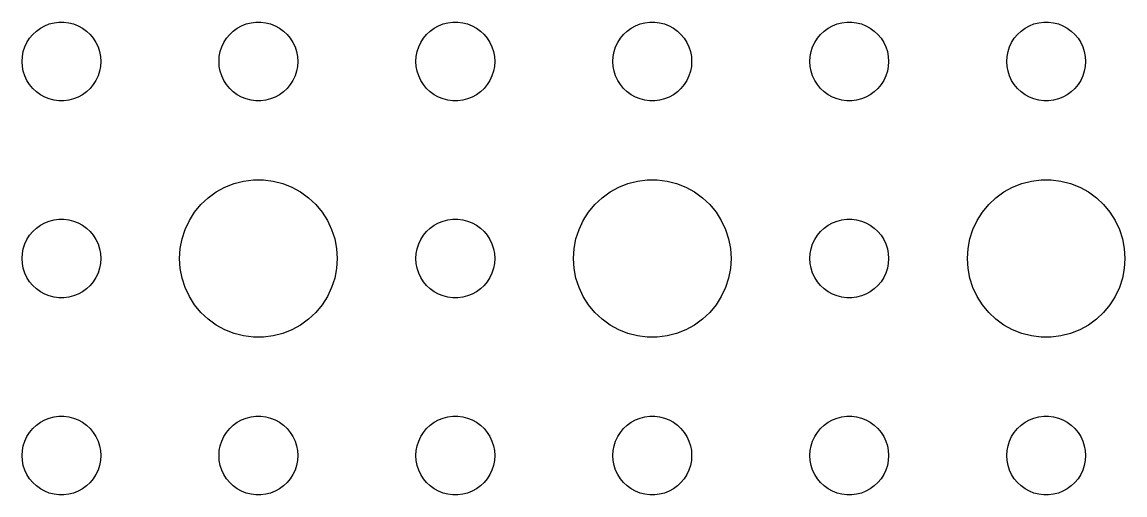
# Model space of a CAD drawing. Header units: metres. Extents: x -142 to 142, y -142 to 142.
# Drawn here: x -39 to 3, y -114 to -96 of the extents above; entities that cross this region are included whole.
import ezdxf

# ---------------------------------------------------------------- set-up
doc = ezdxf.new("R2010")
doc.units = ezdxf.units.M

msp = doc.modelspace()

# ---------------------------------------------------------------- linework, layer by layer
for p, q in [((-38.3037, -96.2335), (-38.1387, -96.1428)), ((-38.1387, -96.1428), (-37.9635, -96.0734)), ((-37.9635, -96.0734), (-37.7811, -96.0266)), ((-37.7811, -96.0266), (-37.5942, -96.003)), ((-37.5942, -96.003), (-37.4058, -96.003)), ((-37.4058, -96.003), (-37.2189, -96.0266)), ((-37.2189, -96.0266), (-37.0365, -96.0734)), ((-37.0365, -96.0734), (-36.8613, -96.1428)), ((-36.8613, -96.1428), (-36.6963, -96.2335)), ((-30.8037, -96.2335), (-30.6387, -96.1428)), ((-30.6387, -96.1428), (-30.4635, -96.0734)), ((-30.4635, -96.0734), (-30.2811, -96.0266)), ((-30.2811, -96.0266), (-30.0942, -96.003)), ((-30.0942, -96.003), (-29.9058, -96.003)), ((-29.9058, -96.003), (-29.7189, -96.0266)), ((-29.7189, -96.0266), (-29.5365, -96.0734)), ((-29.5365, -96.0734), (-29.3613, -96.1428)), ((-29.3613, -96.1428), (-29.1963, -96.2335)), ((-23.3037, -96.2335), (-23.1387, -96.1428)), ((-23.1387, -96.1428), (-22.9635, -96.0734)), ((-22.9635, -96.0734), (-22.7811, -96.0266)), ((-22.7811, -96.0266), (-22.5942, -96.003)), ((-22.5942, -96.003), (-22.4058, -96.003)), ((-22.4058, -96.003), (-22.2189, -96.0266)), ((-22.2189, -96.0266), (-22.0365, -96.0734)), ((-22.0365, -96.0734), (-21.8613, -96.1428)), ((-21.8613, -96.1428), (-21.6963, -96.2335)), ((-15.8037, -96.2335), (-15.6387, -96.1428)), ((-15.6387, -96.1428), (-15.4635, -96.0734)), ((-15.4635, -96.0734), (-15.2811, -96.0266)), ((-15.2811, -96.0266), (-15.0942, -96.003)), ((-15.0942, -96.003), (-14.9058, -96.003)), ((-14.9058, -96.003), (-14.7189, -96.0266)), ((-14.7189, -96.0266), (-14.5365, -96.0734)), ((-14.5365, -96.0734), (-14.3613, -96.1428)), ((-14.3613, -96.1428), (-14.1963, -96.2335)), ((-8.30373, -96.2335), (-8.13866, -96.1428)), ((-8.13866, -96.1428), (-7.96352, -96.0734)), ((-7.96352, -96.0734), (-7.78107, -96.0266)), ((-7.78107, -96.0266), (-7.59418, -96.003)), ((-7.59418, -96.003), (-7.40581, -96.003)), ((-7.40581, -96.003), (-7.21892, -96.0266)), ((-7.21892, -96.0266), (-7.03647, -96.0734)), ((-7.03647, -96.0734), (-6.86133, -96.1428)), ((-6.86133, -96.1428), (-6.69626, -96.2335)), ((-0.80373, -96.2335), (-0.63866, -96.1428)), ((-0.63866, -96.1428), (-0.46352, -96.0734)), ((-0.46352, -96.0734), (-0.28107, -96.0266)), ((-0.28107, -96.0266), (-0.09418, -96.003)), ((-0.09418, -96.003), (0.09418, -96.003)), ((0.09418, -96.003), (0.28107, -96.0266)), ((0.28107, -96.0266), (0.46352, -96.0734)), ((0.46352, -96.0734), (0.63866, -96.1428)), ((0.63866, -96.1428), (0.80373, -96.2335)), ((-38.7135, -96.6183), (-38.5934, -96.4732)), ((-38.5934, -96.4732), (-38.4561, -96.3442)), ((-38.4561, -96.3442), (-38.3037, -96.2335)), ((-36.6963, -96.2335), (-36.5439, -96.3442)), ((-36.5439, -96.3442), (-36.4065, -96.4732)), ((-36.4065, -96.4732), (-36.2865, -96.6183)), ((-31.2135, -96.6183), (-31.0934, -96.4732)), ((-31.0934, -96.4732), (-30.9561, -96.3442)), ((-30.9561, -96.3442), (-30.8037, -96.2335)), ((-29.1963, -96.2335), (-29.0439, -96.3442)), ((-29.0439, -96.3442), (-28.9065, -96.4732)), ((-28.9065, -96.4732), (-28.7865, -96.6183)), ((-23.7135, -96.6183), (-23.5934, -96.4732)), ((-23.5934, -96.4732), (-23.4561, -96.3442)), ((-23.4561, -96.3442), (-23.3037, -96.2335)), ((-21.6963, -96.2335), (-21.5439, -96.3442)), ((-21.5439, -96.3442), (-21.4065, -96.4732)), ((-21.4065, -96.4732), (-21.2865, -96.6183)), ((-16.2135, -96.6183), (-16.0934, -96.4732)), ((-16.0934, -96.4732), (-15.9561, -96.3442)), ((-15.9561, -96.3442), (-15.8037, -96.2335)), ((-14.1963, -96.2335), (-14.0439, -96.3442)), ((-14.0439, -96.3442), (-13.9065, -96.4732)), ((-13.9065, -96.4732), (-13.7865, -96.6183)), ((-8.71352, -96.6183), (-8.59344, -96.4732)), ((-8.59344, -96.4732), (-8.45613, -96.3442)), ((-8.45613, -96.3442), (-8.30373, -96.2335)), ((-6.69626, -96.2335), (-6.54385, -96.3442)), ((-6.54385, -96.3442), (-6.40654, -96.4732)), ((-6.40654, -96.4732), (-6.28647, -96.6183)), ((-1.21352, -96.6183), (-1.09344, -96.4732)), ((-1.09344, -96.4732), (-0.95613, -96.3442)), ((-0.95613, -96.3442), (-0.80373, -96.2335)), ((0.80373, -96.2335), (0.95613, -96.3442)), ((0.95613, -96.3442), (1.09344, -96.4732)), ((1.09344, -96.4732), (1.21352, -96.6183)), ((-38.9529, -97.127), (-38.8947, -96.9478)), ((-38.8947, -96.9478), (-38.8145, -96.7774)), ((-38.8145, -96.7774), (-38.7135, -96.6183)), ((-36.2865, -96.6183), (-36.1855, -96.7774)), ((-36.1855, -96.7774), (-36.1053, -96.9478)), ((-36.1053, -96.9478), (-36.0471, -97.127)), ((-31.4529, -97.127), (-31.3947, -96.9478)), ((-31.3947, -96.9478), (-31.3145, -96.7774)), ((-31.3145, -96.7774), (-31.2135, -96.6183)), ((-28.7865, -96.6183), (-28.6855, -96.7774)), ((-28.6855, -96.7774), (-28.6053, -96.9478)), ((-28.6053, -96.9478), (-28.5471, -97.127)), ((-23.9529, -97.127), (-23.8947, -96.9478)), ((-23.8947, -96.9478), (-23.8145, -96.7774)), ((-23.8145, -96.7774), (-23.7135, -96.6183)), ((-21.2865, -96.6183), (-21.1855, -96.7774)), ((-21.1855, -96.7774), (-21.1053, -96.9478)), ((-21.1053, -96.9478), (-21.0471, -97.127)), ((-16.4529, -97.127), (-16.3947, -96.9478)), ((-16.3947, -96.9478), (-16.3145, -96.7774)), ((-16.3145, -96.7774), (-16.2135, -96.6183)), ((-13.7865, -96.6183), (-13.6855, -96.7774)), ((-13.6855, -96.7774), (-13.6053, -96.9478)), ((-13.6053, -96.9478), (-13.5471, -97.127)), ((-8.95287, -97.127), (-8.89465, -96.9478)), ((-8.89465, -96.9478), (-8.81445, -96.7774)), ((-8.81445, -96.7774), (-8.71352, -96.6183)), ((-6.28647, -96.6183), (-6.18553, -96.7774)), ((-6.18553, -96.7774), (-6.10533, -96.9478)), ((-6.10533, -96.9478), (-6.04712, -97.127)), ((-1.45287, -97.127), (-1.39465, -96.9478)), ((-1.39465, -96.9478), (-1.31445, -96.7774)), ((-1.31445, -96.7774), (-1.21352, -96.6183)), ((1.21352, -96.6183), (1.31445, -96.7774)), ((1.31445, -96.7774), (1.39465, -96.9478)), ((1.39465, -96.9478), (1.45287, -97.127)), ((-39, -97.5), (-38.9882, -97.312)), ((-38.9882, -97.312), (-38.9529, -97.127)), ((-36.0471, -97.127), (-36.0118, -97.312)), ((-36.0118, -97.312), (-36, -97.5)), ((-31.5, -97.5), (-31.4882, -97.312)), ((-31.4882, -97.312), (-31.4529, -97.127)), ((-28.5471, -97.127), (-28.5118, -97.312)), ((-28.5118, -97.312), (-28.5, -97.5)), ((-24, -97.5), (-23.9882, -97.312)), ((-23.9882, -97.312), (-23.9529, -97.127)), ((-21.0471, -97.127), (-21.0118, -97.312)), ((-21.0118, -97.312), (-21, -97.5)), ((-16.5, -97.5), (-16.4882, -97.312)), ((-16.4882, -97.312), (-16.4529, -97.127)), ((-13.5471, -97.127), (-13.5118, -97.312)), ((-13.5118, -97.312), (-13.5, -97.5)), ((-9, -97.5), (-8.98816, -97.312)), ((-8.98816, -97.312), (-8.95287, -97.127)), ((-6.04712, -97.127), (-6.01183, -97.312)), ((-6.01183, -97.312), (-6, -97.5)), ((-1.5, -97.5), (-1.48816, -97.312)), ((-1.48816, -97.312), (-1.45287, -97.127)), ((1.45287, -97.127), (1.48816, -97.312)), ((1.48816, -97.312), (1.5, -97.5)), ((-38.9882, -97.688), (-39, -97.5)), ((-38.9529, -97.873), (-38.9882, -97.688)), ((-36.0118, -97.688), (-36.0471, -97.873)), ((-36, -97.5), (-36.0118, -97.688)), ((-31.4882, -97.688), (-31.5, -97.5)), ((-31.4529, -97.873), (-31.4882, -97.688)), ((-28.5118, -97.688), (-28.5471, -97.873)), ((-28.5, -97.5), (-28.5118, -97.688)), ((-23.9882, -97.688), (-24, -97.5)), ((-23.9529, -97.873), (-23.9882, -97.688)), ((-21.0118, -97.688), (-21.0471, -97.873)), ((-21, -97.5), (-21.0118, -97.688)), ((-16.4882, -97.688), (-16.5, -97.5)), ((-16.4529, -97.873), (-16.4882, -97.688)), ((-13.5118, -97.688), (-13.5471, -97.873)), ((-13.5, -97.5), (-13.5118, -97.688)), ((-8.98816, -97.688), (-9, -97.5)), ((-8.95287, -97.873), (-8.98816, -97.688)), ((-6.01183, -97.688), (-6.04712, -97.873)), ((-6, -97.5), (-6.01183, -97.688)), ((-1.48816, -97.688), (-1.5, -97.5)), ((-1.45287, -97.873), (-1.48816, -97.688)), ((1.48816, -97.688), (1.45287, -97.873)), ((1.5, -97.5), (1.48816, -97.688)), ((-38.8947, -98.0522), (-38.9529, -97.873)), ((-38.8145, -98.2226), (-38.8947, -98.0522)), ((-38.7135, -98.3817), (-38.8145, -98.2226)), ((-36.1855, -98.2226), (-36.2865, -98.3817)), ((-36.1053, -98.0522), (-36.1855, -98.2226)), ((-36.0471, -97.873), (-36.1053, -98.0522)), ((-31.3947, -98.0522), (-31.4529, -97.873)), ((-31.3145, -98.2226), (-31.3947, -98.0522)), ((-31.2135, -98.3817), (-31.3145, -98.2226)), ((-28.6855, -98.2226), (-28.7865, -98.3817)), ((-28.6053, -98.0522), (-28.6855, -98.2226)), ((-28.5471, -97.873), (-28.6053, -98.0522)), ((-23.8947, -98.0522), (-23.9529, -97.873)), ((-23.8145, -98.2226), (-23.8947, -98.0522)), ((-23.7135, -98.3817), (-23.8145, -98.2226)), ((-21.1855, -98.2226), (-21.2865, -98.3817)), ((-21.1053, -98.0522), (-21.1855, -98.2226)), ((-21.0471, -97.873), (-21.1053, -98.0522)), ((-16.3947, -98.0522), (-16.4529, -97.873)), ((-16.3145, -98.2226), (-16.3947, -98.0522)), ((-16.2135, -98.3817), (-16.3145, -98.2226)), ((-13.6855, -98.2226), (-13.7865, -98.3817)), ((-13.6053, -98.0522), (-13.6855, -98.2226)), ((-13.5471, -97.873), (-13.6053, -98.0522)), ((-8.89465, -98.0522), (-8.95287, -97.873)), ((-8.81445, -98.2226), (-8.89465, -98.0522)), ((-8.71352, -98.3817), (-8.81445, -98.2226)), ((-6.18553, -98.2226), (-6.28647, -98.3817)), ((-6.10533, -98.0522), (-6.18553, -98.2226)), ((-6.04712, -97.873), (-6.10533, -98.0522)), ((-1.39465, -98.0522), (-1.45287, -97.873)), ((-1.31445, -98.2226), (-1.39465, -98.0522)), ((-1.21352, -98.3817), (-1.31445, -98.2226)), ((1.31445, -98.2226), (1.21352, -98.3817)), ((1.39465, -98.0522), (1.31445, -98.2226)), ((1.45287, -97.873), (1.39465, -98.0522)), ((-38.5934, -98.5268), (-38.7135, -98.3817)), ((-38.4561, -98.6558), (-38.5934, -98.5268)), ((-38.3037, -98.7665), (-38.4561, -98.6558)), ((-36.5439, -98.6558), (-36.6963, -98.7665)), ((-36.4065, -98.5268), (-36.5439, -98.6558)), ((-36.2865, -98.3817), (-36.4065, -98.5268)), ((-31.0934, -98.5268), (-31.2135, -98.3817)), ((-30.9561, -98.6558), (-31.0934, -98.5268)), ((-30.8037, -98.7665), (-30.9561, -98.6558)), ((-29.0439, -98.6558), (-29.1963, -98.7665)), ((-28.9065, -98.5268), (-29.0439, -98.6558)), ((-28.7865, -98.3817), (-28.9065, -98.5268)), ((-23.5934, -98.5268), (-23.7135, -98.3817)), ((-23.4561, -98.6558), (-23.5934, -98.5268)), ((-23.3037, -98.7665), (-23.4561, -98.6558)), ((-21.5439, -98.6558), (-21.6963, -98.7665)), ((-21.4065, -98.5268), (-21.5439, -98.6558)), ((-21.2865, -98.3817), (-21.4065, -98.5268)), ((-16.0934, -98.5268), (-16.2135, -98.3817)), ((-15.9561, -98.6558), (-16.0934, -98.5268)), ((-15.8037, -98.7665), (-15.9561, -98.6558)), ((-14.0439, -98.6558), (-14.1963, -98.7665)), ((-13.9065, -98.5268), (-14.0439, -98.6558)), ((-13.7865, -98.3817), (-13.9065, -98.5268)), ((-8.59344, -98.5268), (-8.71352, -98.3817)), ((-8.45613, -98.6558), (-8.59344, -98.5268)), ((-8.30373, -98.7665), (-8.45613, -98.6558)), ((-6.54385, -98.6558), (-6.69626, -98.7665)), ((-6.40654, -98.5268), (-6.54385, -98.6558)), ((-6.28647, -98.3817), (-6.40654, -98.5268)), ((-1.09344, -98.5268), (-1.21352, -98.3817)), ((-0.95613, -98.6558), (-1.09344, -98.5268)), ((-0.80373, -98.7665), (-0.95613, -98.6558)), ((0.95613, -98.6558), (0.80373, -98.7665)), ((1.09344, -98.5268), (0.95613, -98.6558)), ((1.21352, -98.3817), (1.09344, -98.5268)), ((-38.1387, -98.8572), (-38.3037, -98.7665)), ((-37.9635, -98.9266), (-38.1387, -98.8572)), ((-37.7811, -98.9734), (-37.9635, -98.9266)), ((-37.5942, -98.997), (-37.7811, -98.9734)), ((-37.4058, -98.997), (-37.5942, -98.997)), ((-37.2189, -98.9734), (-37.4058, -98.997)), ((-37.0365, -98.9266), (-37.2189, -98.9734)), ((-36.8613, -98.8572), (-37.0365, -98.9266)), ((-36.6963, -98.7665), (-36.8613, -98.8572)), ((-30.6387, -98.8572), (-30.8037, -98.7665)), ((-30.4635, -98.9266), (-30.6387, -98.8572)), ((-30.2811, -98.9734), (-30.4635, -98.9266)), ((-30.0942, -98.997), (-30.2811, -98.9734)), ((-29.9058, -98.997), (-30.0942, -98.997)), ((-29.7189, -98.9734), (-29.9058, -98.997)), ((-29.5365, -98.9266), (-29.7189, -98.9734)), ((-29.3613, -98.8572), (-29.5365, -98.9266)), ((-29.1963, -98.7665), (-29.3613, -98.8572)), ((-23.1387, -98.8572), (-23.3037, -98.7665)), ((-22.9635, -98.9266), (-23.1387, -98.8572)), ((-22.7811, -98.9734), (-22.9635, -98.9266)), ((-22.5942, -98.997), (-22.7811, -98.9734)), ((-22.4058, -98.997), (-22.5942, -98.997)), ((-22.2189, -98.9734), (-22.4058, -98.997)), ((-22.0365, -98.9266), (-22.2189, -98.9734)), ((-21.8613, -98.8572), (-22.0365, -98.9266)), ((-21.6963, -98.7665), (-21.8613, -98.8572)), ((-15.6387, -98.8572), (-15.8037, -98.7665)), ((-15.4635, -98.9266), (-15.6387, -98.8572)), ((-15.2811, -98.9734), (-15.4635, -98.9266)), ((-15.0942, -98.997), (-15.2811, -98.9734)), ((-14.9058, -98.997), (-15.0942, -98.997)), ((-14.7189, -98.9734), (-14.9058, -98.997)), ((-14.5365, -98.9266), (-14.7189, -98.9734)), ((-14.3613, -98.8572), (-14.5365, -98.9266)), ((-14.1963, -98.7665), (-14.3613, -98.8572)), ((-8.13866, -98.8572), (-8.30373, -98.7665)), ((-7.96352, -98.9266), (-8.13866, -98.8572)), ((-7.78107, -98.9734), (-7.96352, -98.9266)), ((-7.59418, -98.997), (-7.78107, -98.9734)), ((-7.40581, -98.997), (-7.59418, -98.997)), ((-7.21892, -98.9734), (-7.40581, -98.997)), ((-7.03647, -98.9266), (-7.21892, -98.9734)), ((-6.86133, -98.8572), (-7.03647, -98.9266)), ((-6.69626, -98.7665), (-6.86133, -98.8572)), ((-0.63866, -98.8572), (-0.80373, -98.7665)), ((-0.46352, -98.9266), (-0.63866, -98.8572)), ((-0.28107, -98.9734), (-0.46352, -98.9266)), ((-0.09418, -98.997), (-0.28107, -98.9734)), ((0.09418, -98.997), (-0.09418, -98.997)), ((0.28107, -98.9734), (0.09418, -98.997)), ((0.46352, -98.9266), (0.28107, -98.9734)), ((0.63866, -98.8572), (0.46352, -98.9266)), ((0.80373, -98.7665), (0.63866, -98.8572)), ((-30.927, -102.147), (-30.5621, -102.053)), ((-30.5621, -102.053), (-30.1884, -102.006)), ((-30.1884, -102.006), (-29.8116, -102.006)), ((-29.8116, -102.006), (-29.4379, -102.053)), ((-29.4379, -102.053), (-29.0729, -102.147)), ((-15.927, -102.147), (-15.5621, -102.053)), ((-15.5621, -102.053), (-15.1884, -102.006)), ((-15.1884, -102.006), (-14.8116, -102.006)), ((-14.8116, -102.006), (-14.4379, -102.053)), ((-14.4379, -102.053), (-14.0729, -102.147)), ((-0.92705, -102.147), (-0.56213, -102.053)), ((-0.56213, -102.053), (-0.18837, -102.006)), ((-0.18837, -102.006), (0.18837, -102.006)), ((0.18837, -102.006), (0.56213, -102.053)), ((0.56213, -102.053), (0.92705, -102.147)), ((-31.9123, -102.688), (-31.6075, -102.467)), ((-31.6075, -102.467), (-31.2773, -102.286)), ((-31.2773, -102.286), (-30.927, -102.147)), ((-29.0729, -102.147), (-28.7227, -102.286)), ((-28.7227, -102.286), (-28.3925, -102.467)), ((-28.3925, -102.467), (-28.0877, -102.688)), ((-16.9123, -102.688), (-16.6075, -102.467)), ((-16.6075, -102.467), (-16.2773, -102.286)), ((-16.2773, -102.286), (-15.927, -102.147)), ((-14.0729, -102.147), (-13.7227, -102.286)), ((-13.7227, -102.286), (-13.3925, -102.467)), ((-13.3925, -102.467), (-13.0877, -102.688)), ((-1.91226, -102.688), (-1.60747, -102.467)), ((-1.60747, -102.467), (-1.27733, -102.286)), ((-1.27733, -102.286), (-0.92705, -102.147)), ((0.92705, -102.147), (1.27733, -102.286)), ((1.27733, -102.286), (1.60747, -102.467)), ((1.60747, -102.467), (1.91226, -102.688)), ((-32.1869, -102.946), (-31.9123, -102.688)), ((-28.0877, -102.688), (-27.8131, -102.946)), ((-17.1869, -102.946), (-16.9123, -102.688)), ((-13.0877, -102.688), (-12.8131, -102.946)), ((-2.1869, -102.946), (-1.91226, -102.688)), ((1.91226, -102.688), (2.1869, -102.946)), ((-32.6289, -103.555), (-32.427, -103.237)), ((-32.427, -103.237), (-32.1869, -102.946)), ((-27.8131, -102.946), (-27.5729, -103.237)), ((-27.5729, -103.237), (-27.3711, -103.555)), ((-17.6289, -103.555), (-17.427, -103.237)), ((-17.427, -103.237), (-17.1869, -102.946)), ((-12.8131, -102.946), (-12.5729, -103.237)), ((-12.5729, -103.237), (-12.3711, -103.555)), ((-2.62891, -103.555), (-2.42705, -103.237)), ((-2.42705, -103.237), (-2.1869, -102.946)), ((2.1869, -102.946), (2.42705, -103.237)), ((2.42705, -103.237), (2.62891, -103.555)), ((-38.4561, -103.844), (-38.3037, -103.734)), ((-38.3037, -103.734), (-38.1387, -103.643)), ((-38.1387, -103.643), (-37.9635, -103.573)), ((-37.9635, -103.573), (-37.7811, -103.527)), ((-37.7811, -103.527), (-37.5942, -103.503)), ((-37.5942, -103.503), (-37.4058, -103.503)), ((-37.4058, -103.503), (-37.2189, -103.527)), ((-37.2189, -103.527), (-37.0365, -103.573)), ((-37.0365, -103.573), (-36.8613, -103.643)), ((-36.8613, -103.643), (-36.6963, -103.734)), ((-36.6963, -103.734), (-36.5439, -103.844)), ((-32.7893, -103.896), (-32.6289, -103.555)), ((-27.3711, -103.555), (-27.2107, -103.896)), ((-23.4561, -103.844), (-23.3037, -103.734)), ((-23.3037, -103.734), (-23.1387, -103.643)), ((-23.1387, -103.643), (-22.9635, -103.573)), ((-22.9635, -103.573), (-22.7811, -103.527)), ((-22.7811, -103.527), (-22.5942, -103.503)), ((-22.5942, -103.503), (-22.4058, -103.503)), ((-22.4058, -103.503), (-22.2189, -103.527)), ((-22.2189, -103.527), (-22.0365, -103.573)), ((-22.0365, -103.573), (-21.8613, -103.643)), ((-21.8613, -103.643), (-21.6963, -103.734)), ((-21.6963, -103.734), (-21.5439, -103.844)), ((-17.7893, -103.896), (-17.6289, -103.555)), ((-12.3711, -103.555), (-12.2107, -103.896)), ((-8.45613, -103.844), (-8.30373, -103.734)), ((-8.30373, -103.734), (-8.13866, -103.643)), ((-8.13866, -103.643), (-7.96352, -103.573)), ((-7.96352, -103.573), (-7.78107, -103.527)), ((-7.78107, -103.527), (-7.59418, -103.503)), ((-7.59418, -103.503), (-7.40581, -103.503)), ((-7.40581, -103.503), (-7.21892, -103.527)), ((-7.21892, -103.527), (-7.03647, -103.573)), ((-7.03647, -103.573), (-6.86133, -103.643)), ((-6.86133, -103.643), (-6.69626, -103.734)), ((-6.69626, -103.734), (-6.54385, -103.844)), ((-2.78932, -103.896), (-2.62891, -103.555)), ((2.62891, -103.555), (2.78932, -103.896)), ((-38.8145, -104.277), (-38.7135, -104.118)), ((-38.7135, -104.118), (-38.5934, -103.973)), ((-38.5934, -103.973), (-38.4561, -103.844)), ((-36.5439, -103.844), (-36.4065, -103.973)), ((-36.4065, -103.973), (-36.2865, -104.118)), ((-36.2865, -104.118), (-36.1855, -104.277)), ((-32.9057, -104.254), (-32.7893, -103.896)), ((-27.2107, -103.896), (-27.0942, -104.254)), ((-23.8145, -104.277), (-23.7135, -104.118)), ((-23.7135, -104.118), (-23.5934, -103.973)), ((-23.5934, -103.973), (-23.4561, -103.844)), ((-21.5439, -103.844), (-21.4065, -103.973)), ((-21.4065, -103.973), (-21.2865, -104.118)), ((-21.2865, -104.118), (-21.1855, -104.277)), ((-17.9057, -104.254), (-17.7893, -103.896)), ((-12.2107, -103.896), (-12.0942, -104.254)), ((-8.81445, -104.277), (-8.71352, -104.118)), ((-8.71352, -104.118), (-8.59344, -103.973)), ((-8.59344, -103.973), (-8.45613, -103.844)), ((-6.54385, -103.844), (-6.40654, -103.973)), ((-6.40654, -103.973), (-6.28647, -104.118)), ((-6.28647, -104.118), (-6.18553, -104.277)), ((-2.90575, -104.254), (-2.78932, -103.896)), ((2.78932, -103.896), (2.90575, -104.254)), ((-38.9529, -104.627), (-38.8947, -104.448)), ((-38.8947, -104.448), (-38.8145, -104.277)), ((-36.1855, -104.277), (-36.1053, -104.448)), ((-36.1053, -104.448), (-36.0471, -104.627)), ((-32.9763, -104.624), (-32.9057, -104.254)), ((-27.0942, -104.254), (-27.0237, -104.624)), ((-23.9529, -104.627), (-23.8947, -104.448)), ((-23.8947, -104.448), (-23.8145, -104.277)), ((-21.1855, -104.277), (-21.1053, -104.448)), ((-21.1053, -104.448), (-21.0471, -104.627)), ((-17.9763, -104.624), (-17.9057, -104.254)), ((-12.0942, -104.254), (-12.0237, -104.624)), ((-8.95287, -104.627), (-8.89465, -104.448)), ((-8.89465, -104.448), (-8.81445, -104.277)), ((-6.18553, -104.277), (-6.10533, -104.448)), ((-6.10533, -104.448), (-6.04712, -104.627)), ((-2.97633, -104.624), (-2.90575, -104.254)), ((2.90575, -104.254), (2.97633, -104.624)), ((-39, -105), (-38.9882, -104.812)), ((-38.9882, -105.188), (-39, -105)), ((-38.9882, -104.812), (-38.9529, -104.627)), ((-36.0471, -104.627), (-36.0118, -104.812)), ((-36.0118, -104.812), (-36, -105)), ((-36, -105), (-36.0118, -105.188)), ((-33, -105), (-32.9763, -104.624)), ((-32.9763, -105.376), (-33, -105)), ((-27.0237, -104.624), (-27, -105)), ((-27, -105), (-27.0237, -105.376)), ((-24, -105), (-23.9882, -104.812)), ((-23.9882, -105.188), (-24, -105)), ((-23.9882, -104.812), (-23.9529, -104.627)), ((-21.0471, -104.627), (-21.0118, -104.812)), ((-21.0118, -104.812), (-21, -105)), ((-21, -105), (-21.0118, -105.188)), ((-18, -105), (-17.9763, -104.624)), ((-17.9763, -105.376), (-18, -105)), ((-12.0237, -104.624), (-12, -105)), ((-12, -105), (-12.0237, -105.376)), ((-9, -105), (-8.98816, -104.812)), ((-8.98816, -105.188), (-9, -105)), ((-8.98816, -104.812), (-8.95287, -104.627)), ((-6.04712, -104.627), (-6.01183, -104.812)), ((-6.01183, -104.812), (-6, -105)), ((-6, -105), (-6.01183, -105.188)), ((-3, -105), (-2.97633, -104.624)), ((-2.97633, -105.376), (-3, -105)), ((2.97633, -104.624), (3, -105)), ((3, -105), (2.97633, -105.376)), ((-38.9529, -105.373), (-38.9882, -105.188)), ((-38.8947, -105.552), (-38.9529, -105.373)), ((-36.0471, -105.373), (-36.1053, -105.552)), ((-36.0118, -105.188), (-36.0471, -105.373)), ((-32.9057, -105.746), (-32.9763, -105.376)), ((-27.0237, -105.376), (-27.0942, -105.746)), ((-23.9529, -105.373), (-23.9882, -105.188)), ((-23.8947, -105.552), (-23.9529, -105.373)), ((-21.0471, -105.373), (-21.1053, -105.552)), ((-21.0118, -105.188), (-21.0471, -105.373)), ((-17.9057, -105.746), (-17.9763, -105.376)), ((-12.0237, -105.376), (-12.0942, -105.746)), ((-8.95287, -105.373), (-8.98816, -105.188)), ((-8.89465, -105.552), (-8.95287, -105.373)), ((-6.04712, -105.373), (-6.10533, -105.552)), ((-6.01183, -105.188), (-6.04712, -105.373)), ((-2.90575, -105.746), (-2.97633, -105.376)), ((2.97633, -105.376), (2.90575, -105.746)), ((-38.8145, -105.723), (-38.8947, -105.552)), ((-38.7135, -105.882), (-38.8145, -105.723)), ((-36.1855, -105.723), (-36.2865, -105.882)), ((-36.1053, -105.552), (-36.1855, -105.723)), ((-32.7893, -106.104), (-32.9057, -105.746)), ((-27.0942, -105.746), (-27.2107, -106.104)), ((-23.8145, -105.723), (-23.8947, -105.552)), ((-23.7135, -105.882), (-23.8145, -105.723)), ((-21.1855, -105.723), (-21.2865, -105.882)), ((-21.1053, -105.552), (-21.1855, -105.723)), ((-17.7893, -106.104), (-17.9057, -105.746)), ((-12.0942, -105.746), (-12.2107, -106.104)), ((-8.81445, -105.723), (-8.89465, -105.552)), ((-8.71352, -105.882), (-8.81445, -105.723)), ((-6.18553, -105.723), (-6.28647, -105.882)), ((-6.10533, -105.552), (-6.18553, -105.723)), ((-2.78932, -106.104), (-2.90575, -105.746)), ((2.90575, -105.746), (2.78932, -106.104)), ((-38.5934, -106.027), (-38.7135, -105.882)), ((-38.4561, -106.156), (-38.5934, -106.027)), ((-38.3037, -106.266), (-38.4561, -106.156)), ((-36.5439, -106.156), (-36.6963, -106.266)), ((-36.4065, -106.027), (-36.5439, -106.156)), ((-36.2865, -105.882), (-36.4065, -106.027)), ((-32.6289, -106.445), (-32.7893, -106.104)), ((-27.2107, -106.104), (-27.3711, -106.445)), ((-23.5934, -106.027), (-23.7135, -105.882)), ((-23.4561, -106.156), (-23.5934, -106.027)), ((-23.3037, -106.266), (-23.4561, -106.156)), ((-21.5439, -106.156), (-21.6963, -106.266)), ((-21.4065, -106.027), (-21.5439, -106.156)), ((-21.2865, -105.882), (-21.4065, -106.027)), ((-17.6289, -106.445), (-17.7893, -106.104)), ((-12.2107, -106.104), (-12.3711, -106.445)), ((-8.59344, -106.027), (-8.71352, -105.882)), ((-8.45613, -106.156), (-8.59344, -106.027)), ((-8.30373, -106.266), (-8.45613, -106.156)), ((-6.54385, -106.156), (-6.69626, -106.266)), ((-6.40654, -106.027), (-6.54385, -106.156)), ((-6.28647, -105.882), (-6.40654, -106.027)), ((-2.62891, -106.445), (-2.78932, -106.104)), ((2.78932, -106.104), (2.62891, -106.445)), ((-38.1387, -106.357), (-38.3037, -106.266)), ((-37.9635, -106.427), (-38.1387, -106.357)), ((-37.7811, -106.473), (-37.9635, -106.427)), ((-37.5942, -106.497), (-37.7811, -106.473)), ((-37.4058, -106.497), (-37.5942, -106.497)), ((-37.2189, -106.473), (-37.4058, -106.497)), ((-37.0365, -106.427), (-37.2189, -106.473)), ((-36.8613, -106.357), (-37.0365, -106.427)), ((-36.6963, -106.266), (-36.8613, -106.357)), ((-32.427, -106.763), (-32.6289, -106.445)), ((-27.3711, -106.445), (-27.5729, -106.763)), ((-23.1387, -106.357), (-23.3037, -106.266)), ((-22.9635, -106.427), (-23.1387, -106.357)), ((-22.7811, -106.473), (-22.9635, -106.427)), ((-22.5942, -106.497), (-22.7811, -106.473)), ((-22.4058, -106.497), (-22.5942, -106.497)), ((-22.2189, -106.473), (-22.4058, -106.497)), ((-22.0365, -106.427), (-22.2189, -106.473)), ((-21.8613, -106.357), (-22.0365, -106.427)), ((-21.6963, -106.266), (-21.8613, -106.357)), ((-17.427, -106.763), (-17.6289, -106.445)), ((-12.3711, -106.445), (-12.5729, -106.763)), ((-8.13866, -106.357), (-8.30373, -106.266)), ((-7.96352, -106.427), (-8.13866, -106.357)), ((-7.78107, -106.473), (-7.96352, -106.427)), ((-7.59418, -106.497), (-7.78107, -106.473)), ((-7.40581, -106.497), (-7.59418, -106.497)), ((-7.21892, -106.473), (-7.40581, -106.497)), ((-7.03647, -106.427), (-7.21892, -106.473)), ((-6.86133, -106.357), (-7.03647, -106.427)), ((-6.69626, -106.266), (-6.86133, -106.357)), ((-2.42705, -106.763), (-2.62891, -106.445)), ((2.62891, -106.445), (2.42705, -106.763)), ((-32.1869, -107.054), (-32.427, -106.763)), ((-31.9123, -107.312), (-32.1869, -107.054)), ((-27.8131, -107.054), (-28.0877, -107.312)), ((-27.5729, -106.763), (-27.8131, -107.054)), ((-17.1869, -107.054), (-17.427, -106.763)), ((-16.9123, -107.312), (-17.1869, -107.054)), ((-12.8131, -107.054), (-13.0877, -107.312)), ((-12.5729, -106.763), (-12.8131, -107.054)), ((-2.1869, -107.054), (-2.42705, -106.763)), ((-1.91226, -107.312), (-2.1869, -107.054)), ((2.1869, -107.054), (1.91226, -107.312)), ((2.42705, -106.763), (2.1869, -107.054)), ((-31.6075, -107.533), (-31.9123, -107.312)), ((-28.0877, -107.312), (-28.3925, -107.533)), ((-16.6075, -107.533), (-16.9123, -107.312)), ((-13.0877, -107.312), (-13.3925, -107.533)), ((-1.60747, -107.533), (-1.91226, -107.312)), ((1.91226, -107.312), (1.60747, -107.533)), ((-31.2773, -107.714), (-31.6075, -107.533)), ((-30.927, -107.853), (-31.2773, -107.714)), ((-30.5621, -107.947), (-30.927, -107.853)), ((-29.0729, -107.853), (-29.4379, -107.947)), ((-28.7227, -107.714), (-29.0729, -107.853)), ((-28.3925, -107.533), (-28.7227, -107.714)), ((-16.2773, -107.714), (-16.6075, -107.533)), ((-15.927, -107.853), (-16.2773, -107.714)), ((-15.5621, -107.947), (-15.927, -107.853)), ((-14.0729, -107.853), (-14.4379, -107.947)), ((-13.7227, -107.714), (-14.0729, -107.853)), ((-13.3925, -107.533), (-13.7227, -107.714)), ((-1.27733, -107.714), (-1.60747, -107.533)), ((-0.92705, -107.853), (-1.27733, -107.714)), ((-0.56213, -107.947), (-0.92705, -107.853)), ((0.92705, -107.853), (0.56213, -107.947)), ((1.27733, -107.714), (0.92705, -107.853)), ((1.60747, -107.533), (1.27733, -107.714)), ((-30.1884, -107.994), (-30.5621, -107.947)), ((-29.8116, -107.994), (-30.1884, -107.994)), ((-29.4379, -107.947), (-29.8116, -107.994)), ((-15.1884, -107.994), (-15.5621, -107.947)), ((-14.8116, -107.994), (-15.1884, -107.994)), ((-14.4379, -107.947), (-14.8116, -107.994)), ((-0.18837, -107.994), (-0.56213, -107.947)), ((0.18837, -107.994), (-0.18837, -107.994)), ((0.56213, -107.947), (0.18837, -107.994)), ((-38.4561, -111.344), (-38.3037, -111.234)), ((-38.3037, -111.234), (-38.1387, -111.143)), ((-38.1387, -111.143), (-37.9635, -111.073)), ((-37.9635, -111.073), (-37.7811, -111.027)), ((-37.7811, -111.027), (-37.5942, -111.003)), ((-37.5942, -111.003), (-37.4058, -111.003)), ((-37.4058, -111.003), (-37.2189, -111.027)), ((-37.2189, -111.027), (-37.0365, -111.073)), ((-37.0365, -111.073), (-36.8613, -111.143)), ((-36.8613, -111.143), (-36.6963, -111.234)), ((-36.6963, -111.234), (-36.5439, -111.344)), ((-30.9561, -111.344), (-30.8037, -111.234)), ((-30.8037, -111.234), (-30.6387, -111.143)), ((-30.6387, -111.143), (-30.4635, -111.073)), ((-30.4635, -111.073), (-30.2811, -111.027)), ((-30.2811, -111.027), (-30.0942, -111.003)), ((-30.0942, -111.003), (-29.9058, -111.003)), ((-29.9058, -111.003), (-29.7189, -111.027)), ((-29.7189, -111.027), (-29.5365, -111.073)), ((-29.5365, -111.073), (-29.3613, -111.143)), ((-29.3613, -111.143), (-29.1963, -111.234)), ((-29.1963, -111.234), (-29.0439, -111.344)), ((-23.4561, -111.344), (-23.3037, -111.234)), ((-23.3037, -111.234), (-23.1387, -111.143)), ((-23.1387, -111.143), (-22.9635, -111.073)), ((-22.9635, -111.073), (-22.7811, -111.027)), ((-22.7811, -111.027), (-22.5942, -111.003)), ((-22.5942, -111.003), (-22.4058, -111.003)), ((-22.4058, -111.003), (-22.2189, -111.027)), ((-22.2189, -111.027), (-22.0365, -111.073)), ((-22.0365, -111.073), (-21.8613, -111.143)), ((-21.8613, -111.143), (-21.6963, -111.234)), ((-21.6963, -111.234), (-21.5439, -111.344)), ((-15.9561, -111.344), (-15.8037, -111.234)), ((-15.8037, -111.234), (-15.6387, -111.143)), ((-15.6387, -111.143), (-15.4635, -111.073)), ((-15.4635, -111.073), (-15.2811, -111.027)), ((-15.2811, -111.027), (-15.0942, -111.003)), ((-15.0942, -111.003), (-14.9058, -111.003)), ((-14.9058, -111.003), (-14.7189, -111.027)), ((-14.7189, -111.027), (-14.5365, -111.073)), ((-14.5365, -111.073), (-14.3613, -111.143)), ((-14.3613, -111.143), (-14.1963, -111.234)), ((-14.1963, -111.234), (-14.0439, -111.344)), ((-8.45613, -111.344), (-8.30373, -111.234)), ((-8.30373, -111.234), (-8.13866, -111.143)), ((-8.13866, -111.143), (-7.96352, -111.073)), ((-7.96352, -111.073), (-7.78107, -111.027)), ((-7.78107, -111.027), (-7.59418, -111.003)), ((-7.59418, -111.003), (-7.40581, -111.003)), ((-7.40581, -111.003), (-7.21892, -111.027)), ((-7.21892, -111.027), (-7.03647, -111.073)), ((-7.03647, -111.073), (-6.86133, -111.143)), ((-6.86133, -111.143), (-6.69626, -111.234)), ((-6.69626, -111.234), (-6.54385, -111.344)), ((-0.95613, -111.344), (-0.80373, -111.234)), ((-0.80373, -111.234), (-0.63866, -111.143)), ((-0.63866, -111.143), (-0.46352, -111.073)), ((-0.46352, -111.073), (-0.28107, -111.027)), ((-0.28107, -111.027), (-0.09418, -111.003)), ((-0.09418, -111.003), (0.09418, -111.003)), ((0.09418, -111.003), (0.28107, -111.027)), ((0.28107, -111.027), (0.46352, -111.073)), ((0.46352, -111.073), (0.63866, -111.143)), ((0.63866, -111.143), (0.80373, -111.234)), ((0.80373, -111.234), (0.95613, -111.344)), ((-38.8145, -111.777), (-38.7135, -111.618)), ((-38.7135, -111.618), (-38.5934, -111.473)), ((-38.5934, -111.473), (-38.4561, -111.344)), ((-36.5439, -111.344), (-36.4065, -111.473)), ((-36.4065, -111.473), (-36.2865, -111.618)), ((-36.2865, -111.618), (-36.1855, -111.777)), ((-31.3145, -111.777), (-31.2135, -111.618)), ((-31.2135, -111.618), (-31.0934, -111.473)), ((-31.0934, -111.473), (-30.9561, -111.344)), ((-29.0439, -111.344), (-28.9065, -111.473)), ((-28.9065, -111.473), (-28.7865, -111.618)), ((-28.7865, -111.618), (-28.6855, -111.777)), ((-23.8145, -111.777), (-23.7135, -111.618)), ((-23.7135, -111.618), (-23.5934, -111.473)), ((-23.5934, -111.473), (-23.4561, -111.344)), ((-21.5439, -111.344), (-21.4065, -111.473)), ((-21.4065, -111.473), (-21.2865, -111.618)), ((-21.2865, -111.618), (-21.1855, -111.777)), ((-16.3145, -111.777), (-16.2135, -111.618)), ((-16.2135, -111.618), (-16.0934, -111.473)), ((-16.0934, -111.473), (-15.9561, -111.344)), ((-14.0439, -111.344), (-13.9065, -111.473)), ((-13.9065, -111.473), (-13.7865, -111.618)), ((-13.7865, -111.618), (-13.6855, -111.777)), ((-8.81445, -111.777), (-8.71352, -111.618)), ((-8.71352, -111.618), (-8.59344, -111.473)), ((-8.59344, -111.473), (-8.45613, -111.344)), ((-6.54385, -111.344), (-6.40654, -111.473)), ((-6.40654, -111.473), (-6.28647, -111.618)), ((-6.28647, -111.618), (-6.18553, -111.777)), ((-1.31445, -111.777), (-1.21352, -111.618)), ((-1.21352, -111.618), (-1.09344, -111.473)), ((-1.09344, -111.473), (-0.95613, -111.344)), ((0.95613, -111.344), (1.09344, -111.473)), ((1.09344, -111.473), (1.21352, -111.618)), ((1.21352, -111.618), (1.31445, -111.777)), ((-38.9882, -112.312), (-38.9529, -112.127)), ((-38.9529, -112.127), (-38.8947, -111.948)), ((-38.8947, -111.948), (-38.8145, -111.777)), ((-36.1855, -111.777), (-36.1053, -111.948)), ((-36.1053, -111.948), (-36.0471, -112.127)), ((-36.0471, -112.127), (-36.0118, -112.312)), ((-31.4882, -112.312), (-31.4529, -112.127)), ((-31.4529, -112.127), (-31.3947, -111.948)), ((-31.3947, -111.948), (-31.3145, -111.777)), ((-28.6855, -111.777), (-28.6053, -111.948)), ((-28.6053, -111.948), (-28.5471, -112.127)), ((-28.5471, -112.127), (-28.5118, -112.312)), ((-23.9882, -112.312), (-23.9529, -112.127)), ((-23.9529, -112.127), (-23.8947, -111.948)), ((-23.8947, -111.948), (-23.8145, -111.777)), ((-21.1855, -111.777), (-21.1053, -111.948)), ((-21.1053, -111.948), (-21.0471, -112.127)), ((-21.0471, -112.127), (-21.0118, -112.312)), ((-16.4882, -112.312), (-16.4529, -112.127)), ((-16.4529, -112.127), (-16.3947, -111.948)), ((-16.3947, -111.948), (-16.3145, -111.777)), ((-13.6855, -111.777), (-13.6053, -111.948)), ((-13.6053, -111.948), (-13.5471, -112.127)), ((-13.5471, -112.127), (-13.5118, -112.312)), ((-8.98816, -112.312), (-8.95287, -112.127)), ((-8.95287, -112.127), (-8.89465, -111.948)), ((-8.89465, -111.948), (-8.81445, -111.777)), ((-6.18553, -111.777), (-6.10533, -111.948)), ((-6.10533, -111.948), (-6.04712, -112.127)), ((-6.04712, -112.127), (-6.01183, -112.312)), ((-1.48816, -112.312), (-1.45287, -112.127)), ((-1.45287, -112.127), (-1.39465, -111.948)), ((-1.39465, -111.948), (-1.31445, -111.777)), ((1.31445, -111.777), (1.39465, -111.948)), ((1.39465, -111.948), (1.45287, -112.127)), ((1.45287, -112.127), (1.48816, -112.312)), ((-39, -112.5), (-38.9882, -112.312)), ((-38.9882, -112.688), (-39, -112.5)), ((-36.0118, -112.312), (-36, -112.5)), ((-36, -112.5), (-36.0118, -112.688)), ((-31.5, -112.5), (-31.4882, -112.312)), ((-31.4882, -112.688), (-31.5, -112.5)), ((-28.5118, -112.312), (-28.5, -112.5)), ((-28.5, -112.5), (-28.5118, -112.688)), ((-24, -112.5), (-23.9882, -112.312)), ((-23.9882, -112.688), (-24, -112.5)), ((-21.0118, -112.312), (-21, -112.5)), ((-21, -112.5), (-21.0118, -112.688)), ((-16.5, -112.5), (-16.4882, -112.312)), ((-16.4882, -112.688), (-16.5, -112.5)), ((-13.5118, -112.312), (-13.5, -112.5)), ((-13.5, -112.5), (-13.5118, -112.688)), ((-9, -112.5), (-8.98816, -112.312)), ((-8.98816, -112.688), (-9, -112.5)), ((-6.01183, -112.312), (-6, -112.5)), ((-6, -112.5), (-6.01183, -112.688)), ((-1.5, -112.5), (-1.48816, -112.312)), ((-1.48816, -112.688), (-1.5, -112.5)), ((1.48816, -112.312), (1.5, -112.5)), ((1.5, -112.5), (1.48816, -112.688)), ((-38.9529, -112.873), (-38.9882, -112.688)), ((-38.8947, -113.052), (-38.9529, -112.873)), ((-36.0471, -112.873), (-36.1053, -113.052)), ((-36.0118, -112.688), (-36.0471, -112.873)), ((-31.4529, -112.873), (-31.4882, -112.688)), ((-31.3947, -113.052), (-31.4529, -112.873)), ((-28.5471, -112.873), (-28.6053, -113.052)), ((-28.5118, -112.688), (-28.5471, -112.873)), ((-23.9529, -112.873), (-23.9882, -112.688)), ((-23.8947, -113.052), (-23.9529, -112.873)), ((-21.0471, -112.873), (-21.1053, -113.052)), ((-21.0118, -112.688), (-21.0471, -112.873)), ((-16.4529, -112.873), (-16.4882, -112.688)), ((-16.3947, -113.052), (-16.4529, -112.873)), ((-13.5471, -112.873), (-13.6053, -113.052)), ((-13.5118, -112.688), (-13.5471, -112.873)), ((-8.95287, -112.873), (-8.98816, -112.688)), ((-8.89465, -113.052), (-8.95287, -112.873)), ((-6.04712, -112.873), (-6.10533, -113.052)), ((-6.01183, -112.688), (-6.04712, -112.873)), ((-1.45287, -112.873), (-1.48816, -112.688)), ((-1.39465, -113.052), (-1.45287, -112.873)), ((1.45287, -112.873), (1.39465, -113.052)), ((1.48816, -112.688), (1.45287, -112.873)), ((-38.8145, -113.223), (-38.8947, -113.052)), ((-38.7135, -113.382), (-38.8145, -113.223)), ((-38.5934, -113.527), (-38.7135, -113.382)), ((-36.2865, -113.382), (-36.4065, -113.527)), ((-36.1855, -113.223), (-36.2865, -113.382)), ((-36.1053, -113.052), (-36.1855, -113.223)), ((-31.3145, -113.223), (-31.3947, -113.052)), ((-31.2135, -113.382), (-31.3145, -113.223)), ((-31.0934, -113.527), (-31.2135, -113.382)), ((-28.7865, -113.382), (-28.9065, -113.527)), ((-28.6855, -113.223), (-28.7865, -113.382)), ((-28.6053, -113.052), (-28.6855, -113.223)), ((-23.8145, -113.223), (-23.8947, -113.052)), ((-23.7135, -113.382), (-23.8145, -113.223)), ((-23.5934, -113.527), (-23.7135, -113.382)), ((-21.2865, -113.382), (-21.4065, -113.527)), ((-21.1855, -113.223), (-21.2865, -113.382)), ((-21.1053, -113.052), (-21.1855, -113.223)), ((-16.3145, -113.223), (-16.3947, -113.052)), ((-16.2135, -113.382), (-16.3145, -113.223)), ((-16.0934, -113.527), (-16.2135, -113.382)), ((-13.7865, -113.382), (-13.9065, -113.527)), ((-13.6855, -113.223), (-13.7865, -113.382)), ((-13.6053, -113.052), (-13.6855, -113.223)), ((-8.81445, -113.223), (-8.89465, -113.052)), ((-8.71352, -113.382), (-8.81445, -113.223)), ((-8.59344, -113.527), (-8.71352, -113.382)), ((-6.28647, -113.382), (-6.40654, -113.527)), ((-6.18553, -113.223), (-6.28647, -113.382)), ((-6.10533, -113.052), (-6.18553, -113.223)), ((-1.31445, -113.223), (-1.39465, -113.052)), ((-1.21352, -113.382), (-1.31445, -113.223)), ((-1.09344, -113.527), (-1.21352, -113.382)), ((1.21352, -113.382), (1.09344, -113.527)), ((1.31445, -113.223), (1.21352, -113.382)), ((1.39465, -113.052), (1.31445, -113.223)), ((-38.4561, -113.656), (-38.5934, -113.527)), ((-38.3037, -113.766), (-38.4561, -113.656)), ((-38.1387, -113.857), (-38.3037, -113.766)), ((-36.6963, -113.766), (-36.8613, -113.857)), ((-36.5439, -113.656), (-36.6963, -113.766)), ((-36.4065, -113.527), (-36.5439, -113.656)), ((-30.9561, -113.656), (-31.0934, -113.527)), ((-30.8037, -113.766), (-30.9561, -113.656)), ((-30.6387, -113.857), (-30.8037, -113.766)), ((-29.1963, -113.766), (-29.3613, -113.857)), ((-29.0439, -113.656), (-29.1963, -113.766)), ((-28.9065, -113.527), (-29.0439, -113.656)), ((-23.4561, -113.656), (-23.5934, -113.527)), ((-23.3037, -113.766), (-23.4561, -113.656)), ((-23.1387, -113.857), (-23.3037, -113.766)), ((-21.6963, -113.766), (-21.8613, -113.857)), ((-21.5439, -113.656), (-21.6963, -113.766)), ((-21.4065, -113.527), (-21.5439, -113.656)), ((-15.9561, -113.656), (-16.0934, -113.527)), ((-15.8037, -113.766), (-15.9561, -113.656)), ((-15.6387, -113.857), (-15.8037, -113.766)), ((-14.1963, -113.766), (-14.3613, -113.857)), ((-14.0439, -113.656), (-14.1963, -113.766)), ((-13.9065, -113.527), (-14.0439, -113.656)), ((-8.45613, -113.656), (-8.59344, -113.527)), ((-8.30373, -113.766), (-8.45613, -113.656)), ((-8.13866, -113.857), (-8.30373, -113.766)), ((-6.69626, -113.766), (-6.86133, -113.857)), ((-6.54385, -113.656), (-6.69626, -113.766)), ((-6.40654, -113.527), (-6.54385, -113.656)), ((-0.95613, -113.656), (-1.09344, -113.527)), ((-0.80373, -113.766), (-0.95613, -113.656)), ((-0.63866, -113.857), (-0.80373, -113.766)), ((0.80373, -113.766), (0.63866, -113.857)), ((0.95613, -113.656), (0.80373, -113.766)), ((1.09344, -113.527), (0.95613, -113.656)), ((-37.9635, -113.927), (-38.1387, -113.857)), ((-37.7811, -113.973), (-37.9635, -113.927)), ((-37.5942, -113.997), (-37.7811, -113.973)), ((-37.4058, -113.997), (-37.5942, -113.997)), ((-37.2189, -113.973), (-37.4058, -113.997)), ((-37.0365, -113.927), (-37.2189, -113.973)), ((-36.8613, -113.857), (-37.0365, -113.927)), ((-30.4635, -113.927), (-30.6387, -113.857)), ((-30.2811, -113.973), (-30.4635, -113.927)), ((-30.0942, -113.997), (-30.2811, -113.973)), ((-29.9058, -113.997), (-30.0942, -113.997)), ((-29.7189, -113.973), (-29.9058, -113.997)), ((-29.5365, -113.927), (-29.7189, -113.973)), ((-29.3613, -113.857), (-29.5365, -113.927)), ((-22.9635, -113.927), (-23.1387, -113.857)), ((-22.7811, -113.973), (-22.9635, -113.927)), ((-22.5942, -113.997), (-22.7811, -113.973)), ((-22.4058, -113.997), (-22.5942, -113.997)), ((-22.2189, -113.973), (-22.4058, -113.997)), ((-22.0365, -113.927), (-22.2189, -113.973)), ((-21.8613, -113.857), (-22.0365, -113.927)), ((-15.4635, -113.927), (-15.6387, -113.857)), ((-15.2811, -113.973), (-15.4635, -113.927)), ((-15.0942, -113.997), (-15.2811, -113.973)), ((-14.9058, -113.997), (-15.0942, -113.997)), ((-14.7189, -113.973), (-14.9058, -113.997)), ((-14.5365, -113.927), (-14.7189, -113.973)), ((-14.3613, -113.857), (-14.5365, -113.927)), ((-7.96352, -113.927), (-8.13866, -113.857)), ((-7.78107, -113.973), (-7.96352, -113.927)), ((-7.59418, -113.997), (-7.78107, -113.973)), ((-7.40581, -113.997), (-7.59418, -113.997)), ((-7.21892, -113.973), (-7.40581, -113.997)), ((-7.03647, -113.927), (-7.21892, -113.973)), ((-6.86133, -113.857), (-7.03647, -113.927)), ((-0.46352, -113.927), (-0.63866, -113.857)), ((-0.28107, -113.973), (-0.46352, -113.927)), ((-0.09418, -113.997), (-0.28107, -113.973)), ((0.09418, -113.997), (-0.09418, -113.997)), ((0.28107, -113.973), (0.09418, -113.997)), ((0.46352, -113.927), (0.28107, -113.973)), ((0.63866, -113.857), (0.46352, -113.927))]:
    msp.add_line(p, q)

doc.saveas('drawing.dxf')
